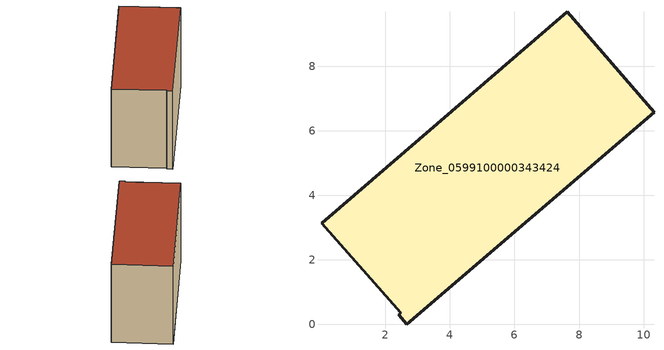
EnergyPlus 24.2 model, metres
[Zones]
Zone_0599100000343424
 floor ground (C_G): 0.02,3.13 7.64,9.69 10.32,6.57 2.67,0 2.41,0.3 2.48,0.36 z0
 wall outside (C_F): 10.32,6.57 7.64,9.69 0.02,3.13 2.48,0.36 2.41,0.3 2.67,0 10.32,6.57 z0:6.21
 roof outside (C_R): 7.64,9.69 0.02,3.13 2.48,0.36 2.41,0.3 2.67,0 10.32,6.57 z6.21
[BUILDING]
Pand.0599100000343424: North Axis=0; Terrain=City; Loads Convergence Tolerance Value=0.04; Temperature Convergence Tolerance Value=0.4; Solar Distribution=FullExterior; Maximum Number of Warmup Days=25; Minimum Number of Warmup Days=1
[Site:Location]
Rotterdam.The.Hague.AP_ZH_NLD Design_Conditions: Latitude=51.96; Longitude=4.45; Time Zone=1; Elevation=-4.5
[SITE:GROUNDTEMPERATURE:BUILDINGSURFACE]
18, 18, 18, 18, 18, 18, 18, 18, 18, 18, 18, 18
[MATERIAL] Thermal Absorptance=0.9; Solar Absorptance=0.7; Visible Absorptance=0.7
Name | Roughness | Thickness | Conductivity | Density | Specific Heat
G.TI.1992-2005 | MediumSmooth | 0.15 | 0.06 | 540 | 1210
F.TI.1992-2005 | Rough | 0.3 | 0.12 | 1920 | 840
R.TI.1992-2005 | MediumRough | 0.2 | 0.08 | 1500 | 1000
[CONSTRUCTION]
C_G: G.TI.1992-2005
C_F: F.TI.1992-2005
C_R: R.TI.1992-2005
[ZONE]
Zone_0599100000343424: Type=1; Multiplier=1; Ceiling Height=Autocalculate; Volume=Autocalculate; Floor Area=autocalculate; Part of Total Floor Area=Yes
[ZONEINFILTRATION:DESIGNFLOWRATE]
Infil_Zone_0599100000343424: Zone or ZoneList or Space or SpaceList=Zone_0599100000343424; Schedule=AlwaysOn; Design Flow Rate Calculation Method=Flow/Area; Flow Rate per Floor Area=0.0015; Constant Term Coefficient=1; Temperature Term Coefficient=0; Velocity Term Coefficient=0; Velocity Squared Term Coefficient=0
[HVACTEMPLATE:ZONE:IDEALLOADSAIRSYSTEM]
Zone_0599100000343424: Maximum Heating Supply Air Temperature=50; Minimum Cooling Supply Air Temperature=13; Maximum Heating Supply Air Humidity Ratio=0.0156; Minimum Cooling Supply Air Humidity Ratio=0.0077; Heating Limit=NoLimit; Cooling Limit=NoLimit; Dehumidification Control Type=ConstantSensibleHeatRatio; Cooling Sensible Heat Ratio=0.7; Dehumidification Setpoint=60; Humidification Control Type=None; Humidification Setpoint=30; Outdoor Air Method=None; Outdoor Air Flow Rate per Person=0.00944; Outdoor Air Flow Rate per Zone Floor Area=0; Outdoor Air Flow Rate per Zone=0; Demand Controlled Ventilation Type=None; Outdoor Air Economizer Type=NoEconomizer; Heat Recovery Type=None; Sensible Heat Recovery Effectiveness=0.7; Latent Heat Recovery Effectiveness=0.65
[ZONECONTROL:THERMOSTAT]
ThermostatControl_Zone_0599100000343424: Zone or ZoneList=Zone_0599100000343424; Control Type Schedule=DualSetpointControlType; Control 1=Thermostat_Zone_0599100000343424; Temperature Difference Between Cutout And Setpoint=0
[THERMOSTATSETPOINT:DUALSETPOINT]
Thermostat_Zone_0599100000343424: Heating Setpoint Temperature Schedule=HeatingSetpoint_Zone_0599100000343424; Cooling Setpoint Temperature Schedule=CoolingSetpoint_Zone_0599100000343424
[SCHEDULE:COMPACT]
HeatingSetpoint_Zone_0599100000343424: Through: 12/31, For: AllDays, Until: 24:00, 21
CoolingSetpoint_Zone_0599100000343424: Through: 12/31, For: AllDays, Until: 24:00, 24
DualSetpointControlType: Through: 12/31, For: AllDays, Until: 24:00, 4
AlwaysOn: Through: 12/31, For: AllDays, Until: 24:00, 1
